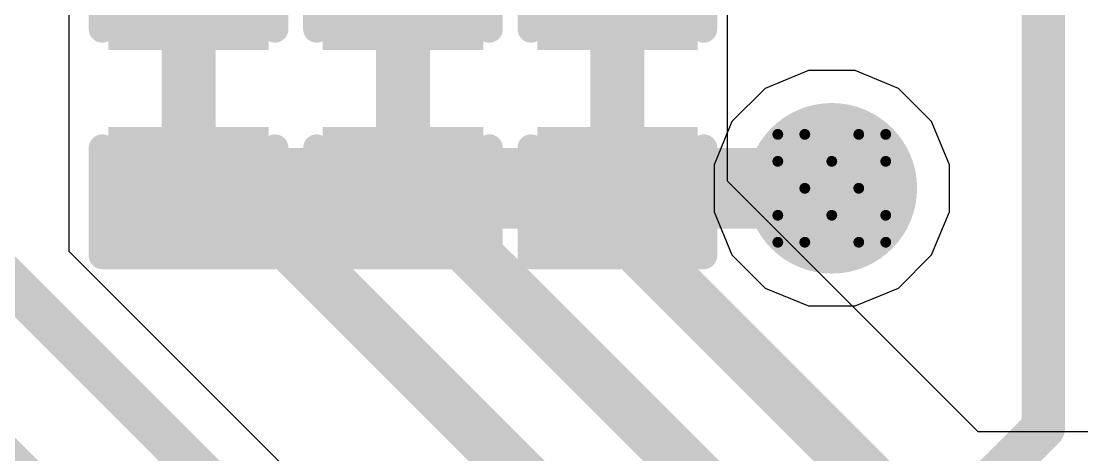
# Model space of a CAD drawing. Header units: inches. Extents: x 0 to 5379, y 0 to 5429.
# Drawn here: x 105.008 to 109.999, y 119.729 to 121.771 of the extents above; entities that cross this region are included whole.
import ezdxf

# ---------------------------------------------------------------- set-up
doc = ezdxf.new("R2010")
doc.units = ezdxf.units.IN
for name, color, linetype in [('Bottom Layer', 5, 'Continuous'), ('Bottom Solder', 6, 'Continuous'), ('Drill Drawing', 1, 'Continuous'), ('GND01', 16, 'Continuous'), ('GND02', 76, 'Continuous'), ('PWR', 156, 'Continuous'), ('SIG 01', 90, 'Continuous'), ('Top Layer', 1, 'Continuous'), ('Top Overlay', 2, 'Continuous'), ('Top Paste', 8, 'Continuous'), ('Top Solder', 216, 'Continuous'), ('Via Holes', 16, 'Continuous')]:
    doc.layers.add(name, color=color, linetype=linetype)

# ---------------------------------------------------------------- blocks, each defined once
blk = doc.blocks.new('C___0402_929')
at = {"layer": 'Top Layer'}
for points in [[(-0.6985, -0.3175), (-0.6985, 0.3175), (-0.2413, 0.3175), (-0.2413, -0.3175)], [(0.2413, -0.3175), (0.2413, 0.3175), (0.6985, 0.3175), (0.6985, -0.3175)]]:
    blk.add_hatch(color=1, dxfattribs=at).paths.add_polyline_path(points)
at = {"layer": 'Top Paste'}
for points in [[(-0.6985, -0.3175), (-0.6985, 0.3175), (-0.2413, 0.3175), (-0.2413, -0.3175)], [(0.2413, -0.3175), (0.2413, 0.3175), (0.6985, 0.3175), (0.6985, -0.3175)]]:
    blk.add_hatch(color=8, dxfattribs=at).paths.add_polyline_path(points)
at = {"layer": 'Top Solder'}
for points in [[(-0.7585, -0.3775), (-0.7585, 0.3775), (-0.1813, 0.3775), (-0.1813, -0.3775)], [(0.1813, -0.3775), (0.1813, 0.3775), (0.7585, 0.3775), (0.7585, -0.3775)]]:
    blk.add_hatch(color=216, dxfattribs=at).paths.add_polyline_path(points)
at = {"layer": 'Top Overlay'}
for points in [[(-0.7874, 0.4064, 0.127, 0.127, 0), (-0.7874, -0.4064, 0.127, 0.127, 0)], [(-0.7874, 0.4064, 0.127, 0.127, 0), (-0.2794, 0.4064, 0.127, 0.127, 0)], [(0.2794, 0.4064, 0.127, 0.127, 0), (0.7874, 0.4064, 0.127, 0.127, 0)], [(0.7874, 0.4064, 0.127, 0.127, 0), (0.7874, -0.4064, 0.127, 0.127, 0)], [(-0.7874, -0.4064, 0.127, 0.127, 0), (-0.2794, -0.4064, 0.127, 0.127, 0)], [(0.2794, -0.4064, 0.127, 0.127, 0), (0.7874, -0.4064, 0.127, 0.127, 0)]]:
    blk.add_lwpolyline(points, format="xyseb", dxfattribs=at)
for points in [[(-0.8191, 0.4064, 0.0635, 0.0635, 1), (-0.7556, 0.4064, 0.0635, 0.0635, 1)], [(-0.8191, 0.4064, 0.0635, 0.0635, 1), (-0.7556, 0.4064, 0.0635, 0.0635, 1)], [(-0.3111, 0.4064, 0.0635, 0.0635, 1), (-0.2477, 0.4064, 0.0635, 0.0635, 1)], [(0.2477, 0.4064, 0.0635, 0.0635, 1), (0.3111, 0.4064, 0.0635, 0.0635, 1)], [(0.7556, 0.4064, 0.0635, 0.0635, 1), (0.8191, 0.4064, 0.0635, 0.0635, 1)], [(0.7556, 0.4064, 0.0635, 0.0635, 1), (0.8191, 0.4064, 0.0635, 0.0635, 1)], [(-0.8191, -0.4064, 0.0635, 0.0635, 1), (-0.7556, -0.4064, 0.0635, 0.0635, 1)], [(-0.8191, -0.4064, 0.0635, 0.0635, 1), (-0.7556, -0.4064, 0.0635, 0.0635, 1)], [(-0.3111, -0.4064, 0.0635, 0.0635, 1), (-0.2477, -0.4064, 0.0635, 0.0635, 1)], [(0.2477, -0.4064, 0.0635, 0.0635, 1), (0.3111, -0.4064, 0.0635, 0.0635, 1)], [(0.7556, -0.4064, 0.0635, 0.0635, 1), (0.8191, -0.4064, 0.0635, 0.0635, 1)], [(0.7556, -0.4064, 0.0635, 0.0635, 1), (0.8191, -0.4064, 0.0635, 0.0635, 1)]]:
    blk.add_lwpolyline(points, format="xyseb", close=True, dxfattribs=at)
blk = doc.blocks.new('C___0402_930')
at = {"layer": 'Top Layer'}
for points in [[(-0.6985, -0.3175), (-0.6985, 0.3175), (-0.2413, 0.3175), (-0.2413, -0.3175)], [(0.2413, -0.3175), (0.2413, 0.3175), (0.6985, 0.3175), (0.6985, -0.3175)]]:
    blk.add_hatch(color=1, dxfattribs=at).paths.add_polyline_path(points)
at = {"layer": 'Top Paste'}
for points in [[(-0.6985, -0.3175), (-0.6985, 0.3175), (-0.2413, 0.3175), (-0.2413, -0.3175)], [(0.2413, -0.3175), (0.2413, 0.3175), (0.6985, 0.3175), (0.6985, -0.3175)]]:
    blk.add_hatch(color=8, dxfattribs=at).paths.add_polyline_path(points)
at = {"layer": 'Top Solder'}
for points in [[(-0.7585, -0.3775), (-0.7585, 0.3775), (-0.1813, 0.3775), (-0.1813, -0.3775)], [(0.1813, -0.3775), (0.1813, 0.3775), (0.7585, 0.3775), (0.7585, -0.3775)]]:
    blk.add_hatch(color=216, dxfattribs=at).paths.add_polyline_path(points)
at = {"layer": 'Top Overlay'}
for points in [[(-0.7874, 0.4064, 0.127, 0.127, 0), (-0.7874, -0.4064, 0.127, 0.127, 0)], [(-0.7874, 0.4064, 0.127, 0.127, 0), (-0.2794, 0.4064, 0.127, 0.127, 0)], [(0.2794, 0.4064, 0.127, 0.127, 0), (0.7874, 0.4064, 0.127, 0.127, 0)], [(0.7874, 0.4064, 0.127, 0.127, 0), (0.7874, -0.4064, 0.127, 0.127, 0)], [(-0.7874, -0.4064, 0.127, 0.127, 0), (-0.2794, -0.4064, 0.127, 0.127, 0)], [(0.2794, -0.4064, 0.127, 0.127, 0), (0.7874, -0.4064, 0.127, 0.127, 0)]]:
    blk.add_lwpolyline(points, format="xyseb", dxfattribs=at)
for points in [[(-0.8191, 0.4064, 0.0635, 0.0635, 1), (-0.7556, 0.4064, 0.0635, 0.0635, 1)], [(-0.8191, 0.4064, 0.0635, 0.0635, 1), (-0.7556, 0.4064, 0.0635, 0.0635, 1)], [(-0.3111, 0.4064, 0.0635, 0.0635, 1), (-0.2477, 0.4064, 0.0635, 0.0635, 1)], [(0.2477, 0.4064, 0.0635, 0.0635, 1), (0.3111, 0.4064, 0.0635, 0.0635, 1)], [(0.7556, 0.4064, 0.0635, 0.0635, 1), (0.8191, 0.4064, 0.0635, 0.0635, 1)], [(0.7556, 0.4064, 0.0635, 0.0635, 1), (0.8191, 0.4064, 0.0635, 0.0635, 1)], [(-0.8191, -0.4064, 0.0635, 0.0635, 1), (-0.7556, -0.4064, 0.0635, 0.0635, 1)], [(-0.8191, -0.4064, 0.0635, 0.0635, 1), (-0.7556, -0.4064, 0.0635, 0.0635, 1)], [(-0.3111, -0.4064, 0.0635, 0.0635, 1), (-0.2477, -0.4064, 0.0635, 0.0635, 1)], [(0.2477, -0.4064, 0.0635, 0.0635, 1), (0.3111, -0.4064, 0.0635, 0.0635, 1)], [(0.7556, -0.4064, 0.0635, 0.0635, 1), (0.8191, -0.4064, 0.0635, 0.0635, 1)], [(0.7556, -0.4064, 0.0635, 0.0635, 1), (0.8191, -0.4064, 0.0635, 0.0635, 1)]]:
    blk.add_lwpolyline(points, format="xyseb", close=True, dxfattribs=at)
blk = doc.blocks.new('C___0402_931')
at = {"layer": 'Top Layer'}
for points in [[(-0.6985, -0.3175), (-0.6985, 0.3175), (-0.2413, 0.3175), (-0.2413, -0.3175)], [(0.2413, -0.3175), (0.2413, 0.3175), (0.6985, 0.3175), (0.6985, -0.3175)]]:
    blk.add_hatch(color=1, dxfattribs=at).paths.add_polyline_path(points)
at = {"layer": 'Top Paste'}
for points in [[(-0.6985, -0.3175), (-0.6985, 0.3175), (-0.2413, 0.3175), (-0.2413, -0.3175)], [(0.2413, -0.3175), (0.2413, 0.3175), (0.6985, 0.3175), (0.6985, -0.3175)]]:
    blk.add_hatch(color=8, dxfattribs=at).paths.add_polyline_path(points)
at = {"layer": 'Top Solder'}
for points in [[(-0.7585, -0.3775), (-0.7585, 0.3775), (-0.1813, 0.3775), (-0.1813, -0.3775)], [(0.1813, -0.3775), (0.1813, 0.3775), (0.7585, 0.3775), (0.7585, -0.3775)]]:
    blk.add_hatch(color=216, dxfattribs=at).paths.add_polyline_path(points)
at = {"layer": 'Top Overlay'}
for points in [[(-0.7874, 0.4064, 0.127, 0.127, 0), (-0.7874, -0.4064, 0.127, 0.127, 0)], [(-0.7874, 0.4064, 0.127, 0.127, 0), (-0.2794, 0.4064, 0.127, 0.127, 0)], [(0.2794, 0.4064, 0.127, 0.127, 0), (0.7874, 0.4064, 0.127, 0.127, 0)], [(0.7874, 0.4064, 0.127, 0.127, 0), (0.7874, -0.4064, 0.127, 0.127, 0)], [(-0.7874, -0.4064, 0.127, 0.127, 0), (-0.2794, -0.4064, 0.127, 0.127, 0)], [(0.2794, -0.4064, 0.127, 0.127, 0), (0.7874, -0.4064, 0.127, 0.127, 0)]]:
    blk.add_lwpolyline(points, format="xyseb", dxfattribs=at)
for points in [[(-0.8191, 0.4064, 0.0635, 0.0635, 1), (-0.7556, 0.4064, 0.0635, 0.0635, 1)], [(-0.8191, 0.4064, 0.0635, 0.0635, 1), (-0.7556, 0.4064, 0.0635, 0.0635, 1)], [(-0.3111, 0.4064, 0.0635, 0.0635, 1), (-0.2477, 0.4064, 0.0635, 0.0635, 1)], [(0.2477, 0.4064, 0.0635, 0.0635, 1), (0.3111, 0.4064, 0.0635, 0.0635, 1)], [(0.7556, 0.4064, 0.0635, 0.0635, 1), (0.8191, 0.4064, 0.0635, 0.0635, 1)], [(0.7556, 0.4064, 0.0635, 0.0635, 1), (0.8191, 0.4064, 0.0635, 0.0635, 1)], [(-0.8191, -0.4064, 0.0635, 0.0635, 1), (-0.7556, -0.4064, 0.0635, 0.0635, 1)], [(-0.8191, -0.4064, 0.0635, 0.0635, 1), (-0.7556, -0.4064, 0.0635, 0.0635, 1)], [(-0.3111, -0.4064, 0.0635, 0.0635, 1), (-0.2477, -0.4064, 0.0635, 0.0635, 1)], [(0.2477, -0.4064, 0.0635, 0.0635, 1), (0.3111, -0.4064, 0.0635, 0.0635, 1)], [(0.7556, -0.4064, 0.0635, 0.0635, 1), (0.8191, -0.4064, 0.0635, 0.0635, 1)], [(0.7556, -0.4064, 0.0635, 0.0635, 1), (0.8191, -0.4064, 0.0635, 0.0635, 1)]]:
    blk.add_lwpolyline(points, format="xyseb", close=True, dxfattribs=at)

msp = doc.modelspace()

# ---------------------------------------------------------------- hatches: boundary and pattern name
at = {"layer": 'Bottom Layer'}
h = msp.add_hatch(color=5, dxfattribs=at)
edge = h.paths.add_edge_path()
edge.add_arc((108.8226, 120.9842), 0.3, 0, 360)
at = {"layer": 'Bottom Solder'}
h = msp.add_hatch(color=6, dxfattribs=at)
edge = h.paths.add_edge_path()
edge.add_arc((108.8226, 120.9842), 0.4016, 0, 360)
at = {"layer": 'GND01'}
h = msp.add_hatch(color=16, dxfattribs=at)
edge = h.paths.add_edge_path()
edge.add_arc((108.8226, 120.9842), 0.3, 0, 360)
at = {"layer": 'GND02'}
h = msp.add_hatch(color=76, dxfattribs=at)
edge = h.paths.add_edge_path()
edge.add_arc((108.8226, 120.9842), 0.3, 0, 360)
at = {"layer": 'PWR'}
h = msp.add_hatch(color=156, dxfattribs=at)
edge = h.paths.add_edge_path()
edge.add_arc((108.8226, 120.9842), 0.3, 0, 360)
at = {"layer": 'SIG 01'}
h = msp.add_hatch(color=90, dxfattribs=at)
edge = h.paths.add_edge_path()
edge.add_arc((108.8226, 120.9842), 0.3, 0, 360)
at = {"layer": 'Top Layer'}
h = msp.add_hatch(color=1, dxfattribs=at)
edge = h.paths.add_edge_path()
edge.add_arc((108.8226, 120.9842), 0.3, 0, 360)
at = {"layer": 'Top Solder'}
h = msp.add_hatch(color=216, dxfattribs=at)
edge = h.paths.add_edge_path()
edge.add_arc((108.8226, 120.9842), 0.4016, 0, 360)
at = {"layer": 'Via Holes'}
h = msp.add_hatch(color=7, dxfattribs=at)
edge = h.paths.add_edge_path()
edge.add_arc((108.8226, 120.9842), 0.15, 0, 360)

# ---------------------------------------------------------------- linework, layer by layer
at = {"layer": 'Drill Drawing'}
for points in [[(108.5686, 121.1112, 0.0508, 0.0508, 0), (108.5686, 121.2382, 0.0508, 0.0508, 0)], [(108.5686, 121.2382, 0.0508, 0.0508, 0), (108.6956, 121.2382, 0.0508, 0.0508, 0)], [(108.6956, 121.2382, 0.0508, 0.0508, 0), (108.8226, 121.1112, 0.0508, 0.0508, 0)], [(108.8226, 121.1112, 0.0508, 0.0508, 0), (108.9496, 121.2382, 0.0508, 0.0508, 0)], [(108.9496, 121.2382, 0.0508, 0.0508, 0), (109.0766, 121.2382, 0.0508, 0.0508, 0)], [(109.0766, 121.1112, 0.0508, 0.0508, 0), (109.0766, 121.2382, 0.0508, 0.0508, 0)], [(108.5686, 121.1112, 0.0508, 0.0508, 0), (108.6956, 120.9842, 0.0508, 0.0508, 0)], [(108.9496, 120.9842, 0.0508, 0.0508, 0), (109.0766, 121.1112, 0.0508, 0.0508, 0)], [(108.5686, 120.8572, 0.0508, 0.0508, 0), (108.6956, 120.9842, 0.0508, 0.0508, 0)], [(108.9496, 120.9842, 0.0508, 0.0508, 0), (109.0766, 120.8572, 0.0508, 0.0508, 0)], [(108.5686, 120.7302, 0.0508, 0.0508, 0), (108.5686, 120.8572, 0.0508, 0.0508, 0)], [(108.6956, 120.7302, 0.0508, 0.0508, 0), (108.8226, 120.8572, 0.0508, 0.0508, 0)], [(108.8226, 120.8572, 0.0508, 0.0508, 0), (108.9496, 120.7302, 0.0508, 0.0508, 0)], [(109.0766, 120.7302, 0.0508, 0.0508, 0), (109.0766, 120.8572, 0.0508, 0.0508, 0)], [(108.5686, 120.7302, 0.0508, 0.0508, 0), (108.6956, 120.7302, 0.0508, 0.0508, 0)], [(108.9496, 120.7302, 0.0508, 0.0508, 0), (109.0766, 120.7302, 0.0508, 0.0508, 0)]]:
    msp.add_lwpolyline(points, format="xyseb", dxfattribs=at)
for points in [[(108.5559, 121.2382, 0.0254, 0.0254, 1), (108.5813, 121.2382, 0.0254, 0.0254, 1)], [(108.5559, 121.2382, 0.0254, 0.0254, 1), (108.5813, 121.2382, 0.0254, 0.0254, 1)], [(108.6829, 121.2382, 0.0254, 0.0254, 1), (108.7083, 121.2382, 0.0254, 0.0254, 1)], [(108.6829, 121.2382, 0.0254, 0.0254, 1), (108.7083, 121.2382, 0.0254, 0.0254, 1)], [(108.9369, 121.2382, 0.0254, 0.0254, 1), (108.9623, 121.2382, 0.0254, 0.0254, 1)], [(108.9369, 121.2382, 0.0254, 0.0254, 1), (108.9623, 121.2382, 0.0254, 0.0254, 1)], [(109.0639, 121.2382, 0.0254, 0.0254, 1), (109.0893, 121.2382, 0.0254, 0.0254, 1)], [(109.0639, 121.2382, 0.0254, 0.0254, 1), (109.0893, 121.2382, 0.0254, 0.0254, 1)], [(108.5559, 121.1112, 0.0254, 0.0254, 1), (108.5813, 121.1112, 0.0254, 0.0254, 1)], [(108.5559, 121.1112, 0.0254, 0.0254, 1), (108.5813, 121.1112, 0.0254, 0.0254, 1)], [(108.8099, 121.1112, 0.0254, 0.0254, 1), (108.8353, 121.1112, 0.0254, 0.0254, 1)], [(108.8099, 121.1112, 0.0254, 0.0254, 1), (108.8353, 121.1112, 0.0254, 0.0254, 1)], [(109.0639, 121.1112, 0.0254, 0.0254, 1), (109.0893, 121.1112, 0.0254, 0.0254, 1)], [(109.0639, 121.1112, 0.0254, 0.0254, 1), (109.0893, 121.1112, 0.0254, 0.0254, 1)], [(108.6829, 120.9842, 0.0254, 0.0254, 1), (108.7083, 120.9842, 0.0254, 0.0254, 1)], [(108.6829, 120.9842, 0.0254, 0.0254, 1), (108.7083, 120.9842, 0.0254, 0.0254, 1)], [(108.9369, 120.9842, 0.0254, 0.0254, 1), (108.9623, 120.9842, 0.0254, 0.0254, 1)], [(108.9369, 120.9842, 0.0254, 0.0254, 1), (108.9623, 120.9842, 0.0254, 0.0254, 1)], [(108.5559, 120.8572, 0.0254, 0.0254, 1), (108.5813, 120.8572, 0.0254, 0.0254, 1)], [(108.5559, 120.8572, 0.0254, 0.0254, 1), (108.5813, 120.8572, 0.0254, 0.0254, 1)], [(108.8099, 120.8572, 0.0254, 0.0254, 1), (108.8353, 120.8572, 0.0254, 0.0254, 1)], [(108.8099, 120.8572, 0.0254, 0.0254, 1), (108.8353, 120.8572, 0.0254, 0.0254, 1)], [(109.0639, 120.8572, 0.0254, 0.0254, 1), (109.0893, 120.8572, 0.0254, 0.0254, 1)], [(109.0639, 120.8572, 0.0254, 0.0254, 1), (109.0893, 120.8572, 0.0254, 0.0254, 1)], [(108.5559, 120.7302, 0.0254, 0.0254, 1), (108.5813, 120.7302, 0.0254, 0.0254, 1)], [(108.5559, 120.7302, 0.0254, 0.0254, 1), (108.5813, 120.7302, 0.0254, 0.0254, 1)], [(108.6829, 120.7302, 0.0254, 0.0254, 1), (108.7083, 120.7302, 0.0254, 0.0254, 1)], [(108.6829, 120.7302, 0.0254, 0.0254, 1), (108.7083, 120.7302, 0.0254, 0.0254, 1)], [(108.9369, 120.7302, 0.0254, 0.0254, 1), (108.9623, 120.7302, 0.0254, 0.0254, 1)], [(108.9369, 120.7302, 0.0254, 0.0254, 1), (108.9623, 120.7302, 0.0254, 0.0254, 1)], [(109.0639, 120.7302, 0.0254, 0.0254, 1), (109.0893, 120.7302, 0.0254, 0.0254, 1)], [(109.0639, 120.7302, 0.0254, 0.0254, 1), (109.0893, 120.7302, 0.0254, 0.0254, 1)]]:
    msp.add_lwpolyline(points, format="xyseb", close=True, dxfattribs=at)
at = {"layer": 'PWR'}
for p, q in [((108.7124, 121.5382), (108.5088, 121.4539)), ((108.9328, 121.5382), (108.7124, 121.5382)), ((109.1364, 121.4539), (108.9328, 121.5382)), ((108.5088, 121.4539), (108.3529, 121.298)), ((109.2923, 121.298), (109.1364, 121.4539)), ((108.3529, 121.298), (108.2686, 121.0944)), ((109.3766, 121.0944), (109.2923, 121.298)), ((108.2686, 121.0944), (108.2686, 120.874)), ((109.3766, 120.874), (109.3766, 121.0944)), ((108.2686, 120.874), (108.3529, 120.6704)), ((109.2923, 120.6704), (109.3766, 120.874)), ((108.3529, 120.6704), (108.5088, 120.5146)), ((109.1364, 120.5146), (109.2923, 120.6704)), ((108.5088, 120.5146), (108.7124, 120.4302)), ((108.9328, 120.4302), (109.1364, 120.5146)), ((108.7124, 120.4302), (108.9328, 120.4302))]:
    msp.add_line(p, q, dxfattribs=at)
at = {"layer": 'SIG 01'}
for p, q in [((105.2322, 122.464), (105.2322, 120.688)), ((108.3315, 121.018), (108.3315, 122.3547)), ((109.5121, 119.8374), (108.3315, 121.018)), ((105.2322, 120.688), (108.8664, 117.0538)), ((111.4981, 119.8374), (109.5121, 119.8374))]:
    msp.add_line(p, q, dxfattribs=at)
for points in [[(105.7954, 121.1969, 0.254, 0.254, 0), (105.7954, 122.6225, 0.254, 0.254, 0)], [(106.8045, 121.0099, 0.254, 0.254, 0), (106.8045, 122.6225, 0.254, 0.254, 0)], [(107.8135, 120.8034, 0.254, 0.254, 0), (107.8135, 122.6225, 0.254, 0.254, 0)], [(105.7954, 121.1969, 0.254, 0.254, 0), (108.8316, 118.1607, 0.254, 0.254, 0)], [(106.8045, 121.0099, 0.254, 0.254, 0), (109.0791, 118.7353, 0.254, 0.254, 0)], [(107.8135, 120.8034, 0.254, 0.254, 0), (109.2975, 119.3195, 0.254, 0.254, 0)]]:
    msp.add_lwpolyline(points, format="xyseb", dxfattribs=at)
for points in [[(105.7319, 121.1969, 0.127, 0.127, 1), (105.8589, 121.1969, 0.127, 0.127, 1)], [(105.7319, 121.1969, 0.127, 0.127, 1), (105.8589, 121.1969, 0.127, 0.127, 1)], [(106.741, 121.0099, 0.127, 0.127, 1), (106.868, 121.0099, 0.127, 0.127, 1)], [(106.741, 121.0099, 0.127, 0.127, 1), (106.868, 121.0099, 0.127, 0.127, 1)], [(107.75, 120.8034, 0.127, 0.127, 1), (107.877, 120.8034, 0.127, 0.127, 1)], [(107.75, 120.8034, 0.127, 0.127, 1), (107.877, 120.8034, 0.127, 0.127, 1)]]:
    msp.add_lwpolyline(points, format="xyseb", close=True, dxfattribs=at)
at = {"layer": 'Top Layer'}
for points in [[(109.8186, 119.8556, 0.2032, 0.2032, 0), (109.8186, 123.1415, 0.2032, 0.2032, 0)], [(105.7954, 120.9842, 0.381, 0.381, 0), (106.8045, 120.9842, 0.381, 0.381, 0)], [(106.8045, 120.9842, 0.381, 0.381, 0), (107.8135, 120.9842, 0.381, 0.381, 0)], [(107.8135, 120.9842, 0.381, 0.381, 0), (108.8226, 120.9842, 0.381, 0.381, 0)], [(103.7772, 120.869, 0.2032, 0.2032, 0), (106.9454, 117.7008, 0.2032, 0.2032, 0)], [(104.7863, 120.713, 0.2032, 0.2032, 0), (107.56, 117.9393, 0.2032, 0.2032, 0)], [(108.6989, 118.7359, 0.2032, 0.2032, 0), (109.8186, 119.8556, 0.2032, 0.2032, 0)]]:
    msp.add_lwpolyline(points, format="xyseb", dxfattribs=at)
for points in [[(105.7001, 120.9842, 0.1905, 0.1905, 1), (105.8906, 120.9842, 0.1905, 0.1905, 1)], [(106.7092, 120.9842, 0.1905, 0.1905, 1), (106.8997, 120.9842, 0.1905, 0.1905, 1)], [(106.7092, 120.9842, 0.1905, 0.1905, 1), (106.8997, 120.9842, 0.1905, 0.1905, 1)], [(107.7183, 120.9842, 0.1905, 0.1905, 1), (107.9088, 120.9842, 0.1905, 0.1905, 1)], [(107.7183, 120.9842, 0.1905, 0.1905, 1), (107.9088, 120.9842, 0.1905, 0.1905, 1)], [(108.7274, 120.9842, 0.1905, 0.1905, 1), (108.9179, 120.9842, 0.1905, 0.1905, 1)], [(109.7678, 119.8556, 0.1016, 0.1016, 1), (109.8694, 119.8556, 0.1016, 0.1016, 1)], [(109.7678, 119.8556, 0.1016, 0.1016, 1), (109.8694, 119.8556, 0.1016, 0.1016, 1)]]:
    msp.add_lwpolyline(points, format="xyseb", close=True, dxfattribs=at)

# ---------------------------------------------------------------- block references
at = {"rotation": 90}
for name, p in [('C___0402_929', (105.7954, 121.4541)), ('C___0402_930', (106.8045, 121.4541)), ('C___0402_931', (107.8135, 121.4541))]:
    msp.add_blockref(name, p, dxfattribs=at)

doc.saveas('drawing.dxf')
